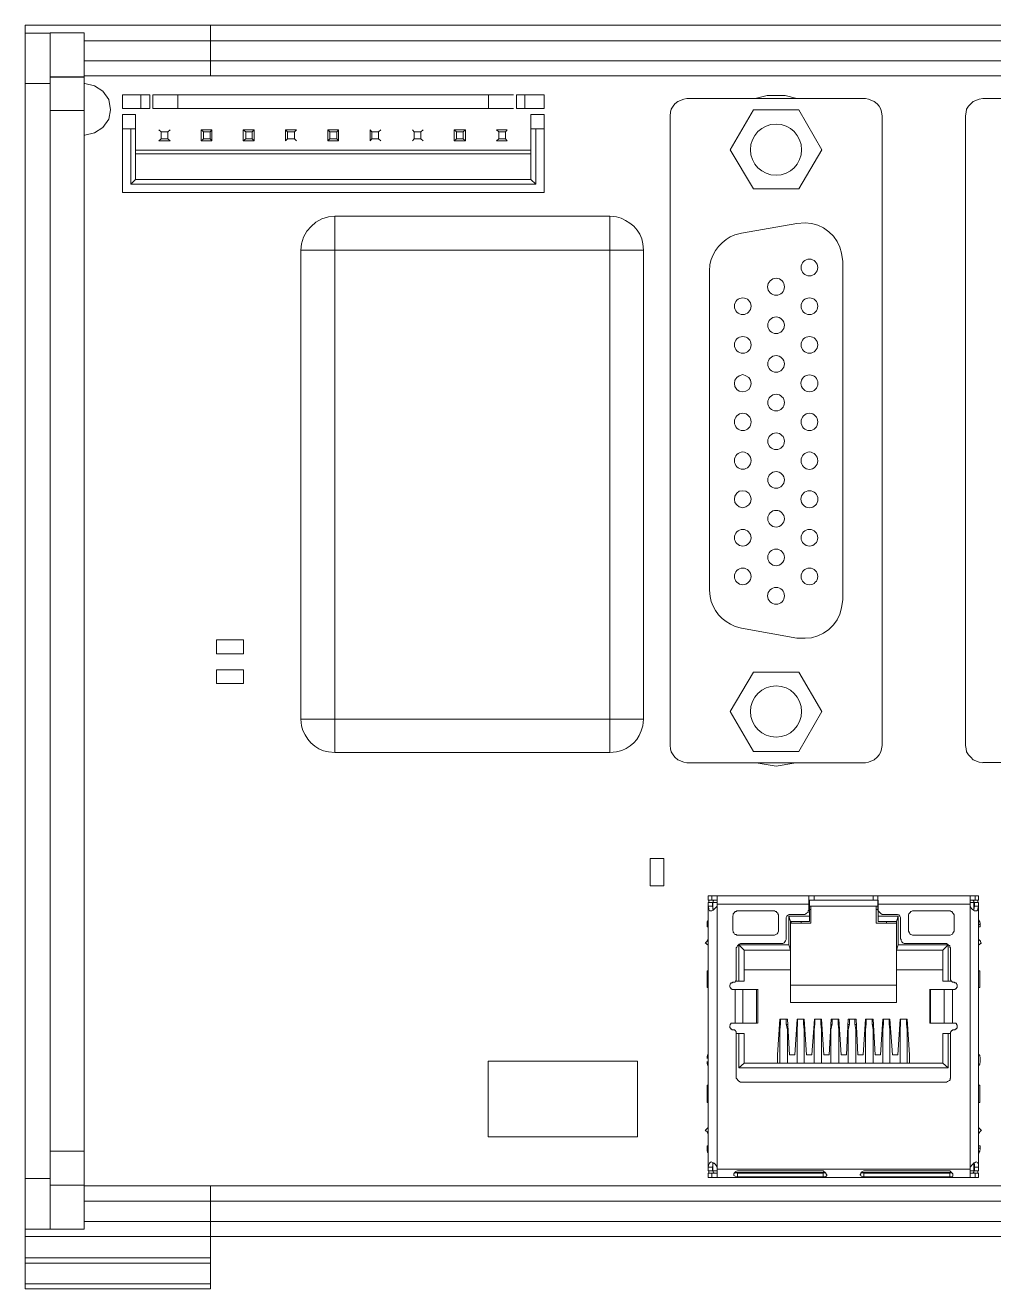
# Model space of a CAD drawing. Header units: millimetres. Extents: x 1928 to 2093, y 1343 to 1418.
# Drawn here: x 1927.5 to 1984.9, y 1342.7 to 1417.6 of the extents above; entities that cross this region are included whole.
import ezdxf

# ---------------------------------------------------------------- set-up
doc = ezdxf.new("R2010")
doc.units = ezdxf.units.MM

msp = doc.modelspace()

# ---------------------------------------------------------------- hatches: boundary and pattern name
h = msp.add_hatch(color=7)
h.dxf.hatch_style = 2
h.paths.add_polyline_path([(1978.06, 1365.7), (1978.035, 1365.726), (1978.06, 1365.751), (1978.085, 1365.726)])
h = msp.add_hatch(color=7)
h.dxf.hatch_style = 2
h.paths.add_polyline_path([(1978.06, 1365.382), (1978.035, 1365.407), (1978.06, 1365.432), (1978.085, 1365.407)])
h = msp.add_hatch(color=7)
h.dxf.hatch_style = 2
h.paths.add_polyline_path([(1967.994, 1364.497), (1967.969, 1364.522), (1967.994, 1364.547), (1968.019, 1364.522)])
h = msp.add_hatch(color=7)
h.dxf.hatch_style = 2
h.paths.add_polyline_path([(1969.27, 1360.616), (1969.244, 1360.641), (1969.27, 1360.667), (1969.295, 1360.641)])
h = msp.add_hatch(color=7)
h.dxf.hatch_style = 2
h.paths.add_polyline_path([(1982.748, 1360.616), (1982.723, 1360.641), (1982.748, 1360.667), (1982.773, 1360.641)])
h = msp.add_hatch(color=7)
h.dxf.hatch_style = 2
h.paths.add_polyline_path([(1969.27, 1358.218), (1969.244, 1358.243), (1969.27, 1358.268), (1969.295, 1358.243)])
h = msp.add_hatch(color=7)
h.dxf.hatch_style = 2
h.paths.add_polyline_path([(1982.748, 1358.218), (1982.723, 1358.243), (1982.748, 1358.268), (1982.773, 1358.243)])
h = msp.add_hatch(color=7)
h.dxf.hatch_style = 2
h.paths.add_polyline_path([(1967.994, 1350.737), (1967.969, 1350.762), (1967.994, 1350.787), (1968.019, 1350.762)])

# ---------------------------------------------------------------- linework, layer by layer
at = {"color": 7, "lineweight": 0}
for points in [[(1938.498, 1417.591), (1927.524, 1417.591)], [(1927.524, 1417.132), (1927.524, 1417.591)], [(2081.824, 1417.591), (1938.498, 1417.591)], [(2081.824, 1417.591), (2081.824, 1416.673), (1938.498, 1416.673)], [(1938.498, 1417.591), (1938.498, 1416.673)], [(1938.498, 1416.673), (1938.498, 1417.591)], [(1929.006, 1417.132), (1927.524, 1417.132)], [(1927.524, 1414.133), (1927.524, 1417.132)], [(1931.017, 1417.133), (1929.006, 1417.133)], [(1929.006, 1414.133), (1929.006, 1417.132)], [(1931.017, 1417.133), (1931.017, 1414.522)], [(1938.498, 1416.673), (1931.017, 1416.673)], [(1938.498, 1416.673), (1938.498, 1415.474)], [(1938.498, 1415.474), (1938.498, 1416.673)], [(1938.498, 1415.474), (1931.017, 1415.474)], [(1938.498, 1415.475), (1938.498, 1414.592)], [(2081.824, 1415.474), (1938.498, 1415.474)], [(1938.498, 1414.592), (1938.498, 1415.474)], [(1931.017, 1414.522), (1929.006, 1414.522)], [(1931.026, 1414.525), (1929.015, 1414.525)], [(1938.498, 1414.592), (1931.017, 1414.592)], [(1931.017, 1414.522), (1931.017, 1412.546)], [(2081.824, 1414.592), (1938.498, 1414.592)], [(1929.006, 1414.133), (1927.524, 1414.133)], [(1927.524, 1349.21), (1927.524, 1414.133)], [(1929.006, 1349.21), (1929.006, 1414.133)], [(1932.578, 1412.585), (1932.472, 1413.185), (1932.119, 1413.678), (1931.626, 1413.996), (1931.061, 1414.137), (1931.025, 1414.137)], [(1934.377, 1413.465), (1934.906, 1413.465)], [(1934.377, 1413.465), (1934.377, 1412.654)], [(1934.906, 1413.465), (1934.906, 1412.654)], [(1935.082, 1412.655), (1935.082, 1413.467)], [(1935.082, 1413.467), (1936.565, 1413.467)], [(1936.566, 1413.465), (1954.984, 1413.465)], [(1936.566, 1412.654), (1936.566, 1413.465)], [(1954.984, 1413.465), (1954.984, 1412.654), (1936.566, 1412.654)], [(1954.984, 1413.467), (1956.466, 1413.467)], [(1956.643, 1413.465), (1956.643, 1412.654)], [(1956.643, 1413.465), (1957.136, 1413.465), (1957.136, 1412.654), (1956.643, 1412.654)], [(1957.136, 1413.465), (1958.266, 1413.465)], [(1957.136, 1413.465), (1957.136, 1412.654)], [(1958.266, 1413.465), (1958.266, 1412.654), (1957.136, 1412.654)], [(1966.723, 1413.249), (1966.547, 1413.212), (1966.194, 1413.072), (1966.017, 1412.931), (1965.911, 1412.79), (1965.805, 1412.613), (1965.769, 1412.437), (1965.735, 1412.226)], [(1977.309, 1413.249), (1966.723, 1413.249)], [(1973.253, 1413.251), (1972.547, 1413.427), (1971.489, 1413.427), (1970.783, 1413.251)], [(1978.296, 1412.226), (1978.262, 1412.437), (1978.225, 1412.613), (1978.119, 1412.79), (1978.015, 1412.932), (1977.838, 1413.072), (1977.485, 1413.213), (1977.309, 1413.249)], [(1984.262, 1413.25), (1984.05, 1413.214), (1983.697, 1413.073), (1983.415, 1412.791), (1983.31, 1412.614), (1983.275, 1412.438), (1983.238, 1412.227)], [(1994.812, 1413.25), (1984.262, 1413.25)], [(1931.017, 1412.546), (1929.006, 1412.546)], [(1931.017, 1412.546), (1931.017, 1350.833)], [(1931.025, 1411.068), (1931.061, 1411.068), (1931.626, 1411.208), (1932.119, 1411.526), (1932.472, 1412.02), (1932.578, 1412.585)], [(1933.283, 1411.454), (1933.283, 1412.302)], [(1933.284, 1412.302), (1934.06, 1412.302)], [(1934.06, 1411.454), (1934.06, 1412.302)], [(1934.906, 1412.654), (1934.377, 1412.654)], [(1936.565, 1412.655), (1935.082, 1412.655)], [(1956.466, 1412.655), (1954.984, 1412.655)], [(1957.488, 1412.302), (1958.266, 1412.302)], [(1957.488, 1411.454), (1957.488, 1412.302)], [(1958.265, 1412.302), (1958.265, 1411.454)], [(1965.735, 1412.226), (1965.735, 1374.895)], [(1970.675, 1412.579), (1969.298, 1410.214)], [(1973.356, 1412.579), (1970.675, 1412.579)], [(1974.733, 1410.214), (1973.356, 1412.579)], [(1978.296, 1374.895), (1978.296, 1412.226)], [(1983.238, 1412.227), (1983.238, 1374.896)], [(1934.061, 1411.453), (1933.778, 1411.453)], [(1934.061, 1411.453), (1934.061, 1408.454), (1933.778, 1408.173)], [(1935.965, 1411.277), (1935.578, 1411.277), (1935.436, 1411.383)], [(1935.965, 1411.277), (1936.107, 1411.383)], [(1938.082, 1411.278), (1937.941, 1411.384), (1938.576, 1411.384)], [(1937.941, 1411.384), (1937.941, 1410.749)], [(1938.471, 1411.278), (1938.577, 1411.384)], [(1938.576, 1411.384), (1938.576, 1410.749)], [(1940.587, 1411.278), (1940.446, 1411.384), (1941.08, 1411.384)], [(1940.446, 1411.384), (1940.446, 1410.749), (1940.587, 1410.855)], [(1940.975, 1411.278), (1941.08, 1411.384), (1941.08, 1410.749)], [(1942.951, 1411.384), (1943.587, 1411.384)], [(1942.952, 1411.383), (1942.952, 1410.748)], [(1943.058, 1411.277), (1942.952, 1411.383)], [(1943.587, 1410.748), (1943.481, 1410.854), (1943.481, 1411.277), (1943.587, 1411.383)], [(1945.456, 1411.384), (1946.092, 1411.384)], [(1945.458, 1411.384), (1945.458, 1410.749)], [(1945.564, 1411.278), (1945.458, 1411.384)], [(1946.092, 1411.384), (1945.986, 1411.278)], [(1946.092, 1411.384), (1946.092, 1410.749)], [(1947.962, 1411.384), (1947.962, 1410.749)], [(1948.457, 1411.277), (1948.068, 1411.277), (1947.962, 1411.383)], [(1948.457, 1411.277), (1948.598, 1411.383)], [(1950.574, 1411.277), (1950.468, 1411.383)], [(1950.96, 1410.855), (1950.96, 1411.278), (1951.103, 1411.384)], [(1952.938, 1411.384), (1953.608, 1411.384)], [(1952.938, 1411.383), (1952.938, 1410.748)], [(1953.078, 1411.277), (1952.938, 1411.383)], [(1953.467, 1411.278), (1953.608, 1411.384)], [(1953.606, 1411.384), (1953.606, 1410.749)], [(1955.583, 1411.278), (1955.442, 1411.384)], [(1955.442, 1411.384), (1956.076, 1411.384)], [(1955.973, 1410.854), (1955.973, 1411.277), (1956.078, 1411.384)], [(1957.489, 1411.453), (1957.489, 1408.454)], [(1957.771, 1411.453), (1957.489, 1411.453)], [(1935.435, 1410.749), (1935.577, 1410.855)], [(1936.106, 1410.749), (1935.435, 1410.749)], [(1935.576, 1410.856), (1935.963, 1410.856)], [(1935.577, 1411.278), (1935.577, 1410.856)], [(1936.107, 1410.748), (1935.965, 1410.854), (1935.965, 1411.277)], [(1938.577, 1410.749), (1937.942, 1410.749), (1938.082, 1410.855)], [(1938.082, 1411.277), (1938.082, 1410.854)], [(1938.471, 1411.277), (1938.082, 1411.277)], [(1938.082, 1410.854), (1938.471, 1410.854)], [(1938.471, 1410.854), (1938.471, 1411.277)], [(1938.577, 1410.749), (1938.471, 1410.855)], [(1941.081, 1410.749), (1940.446, 1410.749)], [(1940.589, 1411.277), (1940.589, 1410.854)], [(1940.977, 1411.277), (1940.589, 1411.277)], [(1940.589, 1410.854), (1940.977, 1410.854)], [(1941.08, 1410.749), (1940.975, 1410.855)], [(1940.977, 1410.854), (1940.977, 1411.277)], [(1942.952, 1410.748), (1943.058, 1410.854)], [(1943.058, 1411.277), (1943.058, 1410.854)], [(1943.058, 1410.854), (1943.481, 1410.854)], [(1943.481, 1411.278), (1943.059, 1411.278)], [(1946.092, 1410.749), (1945.456, 1410.749)], [(1945.458, 1410.749), (1945.564, 1410.855)], [(1945.564, 1410.854), (1945.564, 1411.277)], [(1945.987, 1411.277), (1945.564, 1411.277)], [(1945.564, 1410.854), (1945.987, 1410.854)], [(1946.092, 1410.749), (1945.986, 1410.855)], [(1945.987, 1410.854), (1945.987, 1411.277)], [(1947.962, 1410.748), (1948.068, 1410.854), (1948.457, 1410.854)], [(1948.068, 1411.278), (1948.068, 1410.855)], [(1948.457, 1410.855), (1948.457, 1411.278)], [(1948.598, 1410.748), (1948.457, 1410.854)], [(1950.468, 1410.748), (1950.574, 1410.854)], [(1950.96, 1411.278), (1950.573, 1411.278)], [(1950.574, 1411.277), (1950.574, 1410.854)], [(1950.574, 1410.854), (1950.961, 1410.854)], [(1951.103, 1410.748), (1950.961, 1410.854)], [(1952.938, 1410.748), (1953.078, 1410.854)], [(1953.608, 1410.748), (1952.938, 1410.748)], [(1953.078, 1411.277), (1953.078, 1410.854)], [(1953.467, 1411.277), (1953.078, 1411.277)], [(1953.078, 1410.854), (1953.467, 1410.854)], [(1953.467, 1410.854), (1953.467, 1411.277)], [(1953.608, 1410.748), (1953.467, 1410.854)], [(1956.078, 1410.748), (1955.443, 1410.748), (1955.584, 1410.854), (1955.973, 1410.854)], [(1955.583, 1411.278), (1955.583, 1410.856)], [(1955.971, 1411.278), (1955.583, 1411.278)], [(1956.078, 1410.748), (1955.973, 1410.854)], [(1934.06, 1410.185), (1957.488, 1410.185)], [(1934.06, 1409.973), (1957.488, 1409.973)], [(1969.298, 1410.214), (1970.675, 1407.886)], [(1973.356, 1407.886), (1974.733, 1410.214)], [(1957.489, 1408.454), (1934.061, 1408.454)], [(1957.489, 1408.454), (1957.771, 1408.173)], [(1970.675, 1407.886), (1973.356, 1407.886)], [(1945.874, 1406.264), (1945.485, 1406.229), (1945.098, 1406.123), (1944.745, 1405.911), (1944.463, 1405.664), (1944.216, 1405.381), (1944.004, 1405.029), (1943.897, 1404.641), (1943.863, 1404.252)], [(1945.874, 1406.264), (1962.175, 1406.264), (1962.175, 1404.252), (1945.874, 1404.252)], [(1945.874, 1406.264), (1945.874, 1404.252)], [(1962.175, 1406.264), (1962.563, 1406.229), (1962.836, 1406.148), (1963.1, 1406.025), (1963.35, 1405.864), (1963.578, 1405.671), (1963.776, 1405.448), (1963.936, 1405.199), (1964.052, 1404.929), (1964.116, 1404.641), (1964.151, 1404.252)], [(1969.97, 1405.274), (1973.252, 1405.839)], [(1973.252, 1405.839), (1973.745, 1405.875), (1974.123, 1405.84), (1974.487, 1405.736), (1974.829, 1405.572), (1975.14, 1405.353), (1975.412, 1405.086), (1975.634, 1404.78), (1975.799, 1404.44), (1975.898, 1404.075), (1975.968, 1403.581)], [(1968.063, 1384.103), (1968.063, 1403.016), (1968.099, 1403.404), (1968.174, 1403.699), (1968.286, 1403.978), (1968.433, 1404.238), (1968.611, 1404.477), (1968.818, 1404.692), (1969.051, 1404.881), (1969.306, 1405.04), (1969.581, 1405.169), (1969.97, 1405.273)], [(1943.863, 1376.448), (1943.863, 1404.252), (1945.874, 1404.252), (1945.874, 1376.448)], [(1962.175, 1376.448), (1962.175, 1404.252), (1964.151, 1404.252), (1964.151, 1376.448)], [(1975.97, 1403.582), (1975.97, 1383.54), (1975.9, 1383.046), (1975.801, 1382.68), (1975.636, 1382.341), (1975.413, 1382.034), (1975.142, 1381.768), (1974.831, 1381.549), (1974.489, 1381.384), (1974.125, 1381.281), (1973.747, 1381.247), (1973.254, 1381.247), (1969.972, 1381.846), (1969.583, 1381.952), (1969.309, 1382.079), (1969.054, 1382.239), (1968.821, 1382.428), (1968.614, 1382.644), (1968.435, 1382.884), (1968.287, 1383.145), (1968.175, 1383.423), (1968.102, 1383.717), (1968.066, 1384.104)], [(1938.86, 1381.146), (1938.86, 1380.334)], [(1940.448, 1381.146), (1938.86, 1381.146)], [(1940.448, 1380.334), (1940.448, 1381.146)], [(1938.86, 1380.334), (1940.448, 1380.334)], [(1938.86, 1379.382), (1938.86, 1378.57)], [(1940.448, 1379.382), (1938.86, 1379.382)], [(1940.448, 1378.57), (1940.448, 1379.382)], [(1970.675, 1379.234), (1969.298, 1376.905)], [(1973.356, 1379.234), (1970.675, 1379.234)], [(1974.733, 1376.905), (1973.356, 1379.234)], [(1938.86, 1378.57), (1940.448, 1378.57)], [(1969.298, 1376.905), (1970.675, 1374.542)], [(1973.356, 1374.542), (1974.733, 1376.905)], [(1943.863, 1376.448), (1943.897, 1376.061), (1943.979, 1375.788), (1944.102, 1375.523), (1944.263, 1375.273), (1944.456, 1375.045), (1944.679, 1374.847), (1944.927, 1374.687), (1945.197, 1374.571), (1945.486, 1374.507), (1945.874, 1374.473)], [(1943.863, 1376.448), (1945.874, 1376.448)], [(1945.874, 1376.448), (1945.874, 1374.473)], [(1945.874, 1376.448), (1962.175, 1376.448), (1962.175, 1374.473), (1945.874, 1374.473)], [(1962.175, 1376.448), (1964.151, 1376.448)], [(1962.175, 1374.473), (1962.563, 1374.507), (1962.867, 1374.596), (1963.138, 1374.714), (1963.377, 1374.861), (1963.585, 1375.038), (1963.762, 1375.246), (1963.909, 1375.486), (1964.027, 1375.757), (1964.116, 1376.061), (1964.151, 1376.448)], [(1965.735, 1374.895), (1965.769, 1374.682), (1965.805, 1374.506), (1965.911, 1374.329), (1966.017, 1374.189), (1966.194, 1374.047), (1966.547, 1373.906), (1966.723, 1373.87)], [(1977.309, 1373.87), (1977.485, 1373.906), (1977.838, 1374.047), (1978.015, 1374.189), (1978.119, 1374.329), (1978.225, 1374.506), (1978.261, 1374.682), (1978.296, 1374.895)], [(1983.238, 1374.896), (1983.275, 1374.683), (1983.31, 1374.507), (1983.415, 1374.33), (1983.556, 1374.19), (1983.697, 1374.048), (1984.05, 1373.907), (1984.262, 1373.871)], [(1966.723, 1373.87), (1977.309, 1373.87)], [(1970.675, 1374.542), (1973.356, 1374.542)], [(1970.783, 1373.871), (1970.959, 1373.837), (1972.017, 1373.66)], [(1972.017, 1373.66), (1973.076, 1373.837), (1973.252, 1373.871)], [(1984.262, 1373.872), (1994.812, 1373.872)], [(1964.546, 1368.197), (1964.546, 1366.573)], [(1965.358, 1368.197), (1964.546, 1368.197)], [(1965.358, 1366.573), (1965.358, 1368.197)], [(1964.546, 1366.573), (1965.358, 1366.573)], [(1967.998, 1365.97), (1967.998, 1365.724)], [(1967.998, 1365.97), (1968.21, 1365.97), (1968.528, 1365.97)], [(1967.998, 1365.724), (1968.21, 1365.724)], [(1968.033, 1365.582), (1968.033, 1365.653), (1968.033, 1365.724), (1968.067, 1365.724)], [(1968.21, 1365.97), (1968.21, 1365.724)], [(1968.21, 1365.724), (1968.528, 1365.724)], [(1968.28, 1365.653), (1968.28, 1365.688), (1968.315, 1365.688), (1968.315, 1365.724), (1968.386, 1365.724)], [(1968.28, 1365.582), (1968.28, 1365.653)], [(1968.528, 1365.971), (1968.528, 1365.477)], [(1968.528, 1365.971), (1973.963, 1365.971)], [(1973.96, 1365.97), (1974.278, 1365.97)], [(1974.278, 1365.723), (1973.96, 1365.723)], [(1973.963, 1365.477), (1973.963, 1365.971)], [(1974.002, 1365.726), (1973.968, 1365.726)], [(1974.002, 1365.407), (1974.002, 1365.726)], [(1978.061, 1365.725), (1974.003, 1365.725)], [(1974.278, 1365.723), (1974.278, 1365.97)], [(1974.278, 1365.97), (1977.77, 1365.97)], [(1977.77, 1365.723), (1974.278, 1365.723)], [(1977.77, 1365.723), (1977.77, 1365.97)], [(1977.77, 1365.97), (1978.052, 1365.97)], [(1978.052, 1365.723), (1977.77, 1365.723)], [(1978.055, 1365.97), (1983.524, 1365.97)], [(1978.055, 1365.476), (1983.524, 1365.476), (1983.524, 1365.97)], [(1978.055, 1365.97), (1978.055, 1365.476)], [(1978.06, 1365.726), (1978.06, 1365.407)], [(1983.523, 1365.97), (1983.806, 1365.97)], [(1983.523, 1365.724), (1983.806, 1365.724)], [(1983.629, 1365.724), (1983.699, 1365.724), (1983.699, 1365.688), (1983.735, 1365.688), (1983.735, 1365.653)], [(1983.735, 1365.582), (1983.735, 1365.653)], [(1983.806, 1365.97), (1983.806, 1365.724)], [(1983.806, 1365.97), (1984.018, 1365.97)], [(1983.806, 1365.724), (1984.018, 1365.724)], [(1983.982, 1365.724), (1983.982, 1365.653), (1983.982, 1365.582)], [(1984.018, 1365.97), (1984.018, 1365.724)], [(1967.998, 1365.371), (1967.998, 1365.582), (1968.244, 1365.582)], [(1968.246, 1365.371), (1967.999, 1365.371)], [(1968.528, 1365.371), (1968.282, 1365.124), (1968.211, 1365.088), (1968.069, 1365.088), (1968.034, 1365.158), (1968.034, 1365.229), (1967.999, 1365.371)], [(1967.999, 1365.371), (1967.999, 1349.88)], [(1968.244, 1365.371), (1968.244, 1365.582)], [(1968.244, 1365.581), (1968.28, 1365.581)], [(1968.282, 1365.124), (1968.282, 1365.194), (1968.246, 1365.371)], [(1968.277, 1365.581), (1968.277, 1365.158)], [(1968.526, 1365.581), (1968.28, 1365.581)], [(1968.528, 1365.477), (1973.963, 1365.477)], [(1968.528, 1365.476), (1968.528, 1365.37)], [(1968.528, 1365.371), (1968.528, 1349.88)], [(1969.445, 1364.77), (1969.48, 1364.841), (1969.48, 1364.911), (1969.516, 1364.947), (1969.551, 1364.981), (1969.586, 1365.052), (1969.656, 1365.052), (1969.692, 1365.088), (1969.763, 1365.088)], [(1969.763, 1365.088), (1971.846, 1365.088)], [(1971.846, 1365.088), (1971.916, 1365.088), (1971.987, 1365.052), (1972.022, 1365.052), (1972.056, 1364.982), (1972.127, 1364.947), (1972.127, 1364.911), (1972.163, 1364.841), (1972.163, 1364.77)], [(1972.621, 1364.594), (1972.621, 1364.699), (1972.656, 1364.77), (1972.692, 1364.805), (1972.762, 1364.841), (1972.798, 1364.875), (1972.904, 1364.875)], [(1972.904, 1364.875), (1973.644, 1364.875)], [(1973.644, 1364.875), (1973.715, 1364.875), (1973.786, 1364.911), (1973.821, 1364.947), (1973.89, 1364.981), (1973.927, 1365.017), (1973.927, 1365.088), (1973.962, 1365.123), (1973.962, 1365.194)], [(1973.962, 1365.194), (1973.962, 1365.476)], [(1974.002, 1365.407), (1973.968, 1365.407)], [(1974, 1365.16), (1974.071, 1365.16)], [(1974.002, 1364.773), (1974.002, 1365.407)], [(1974.003, 1365.372), (1978.061, 1365.372)], [(1974.073, 1365.372), (1974.073, 1364.347)], [(1977.952, 1365.16), (1978.058, 1365.16)], [(1979.155, 1364.347), (1977.955, 1364.347), (1977.955, 1365.372)], [(1978.055, 1365.476), (1978.055, 1365.194)], [(1978.055, 1365.194), (1978.055, 1365.123), (1978.107, 1365.053), (1978.161, 1364.981), (1978.223, 1364.919), (1978.301, 1364.875), (1978.373, 1364.875)], [(1978.06, 1365.407), (1978.06, 1364.773)], [(1978.373, 1364.875), (1979.113, 1364.875)], [(1979.113, 1364.875), (1979.219, 1364.875), (1979.29, 1364.841), (1979.359, 1364.77), (1979.396, 1364.699), (1979.396, 1364.594)], [(1979.855, 1364.77), (1979.855, 1364.841), (1979.889, 1364.911), (1979.925, 1364.947), (1979.961, 1364.981), (1979.996, 1365.052), (1980.031, 1365.052), (1980.102, 1365.088), (1980.172, 1365.088)], [(1980.171, 1365.088), (1982.254, 1365.088)], [(1982.254, 1365.088), (1982.325, 1365.088), (1982.395, 1365.052), (1982.431, 1365.052), (1982.465, 1364.982), (1982.501, 1364.947), (1982.535, 1364.911), (1982.572, 1364.841), (1982.572, 1364.77)], [(1983.734, 1365.581), (1983.522, 1365.581)], [(1983.524, 1365.37), (1983.524, 1365.476)], [(1984.018, 1365.371), (1983.983, 1365.194), (1983.947, 1365.124), (1983.912, 1365.088), (1983.77, 1365.088), (1983.665, 1365.158), (1983.594, 1365.229), (1983.524, 1365.371)], [(1983.524, 1349.88), (1983.524, 1365.371)], [(1983.732, 1365.123), (1983.732, 1365.581)], [(1983.735, 1365.581), (1983.769, 1365.581)], [(1983.771, 1365.371), (1983.736, 1365.158), (1983.736, 1365.124)], [(1984.018, 1365.582), (1983.77, 1365.582)], [(1983.77, 1365.582), (1983.77, 1365.371)], [(1984.019, 1365.371), (1983.771, 1365.371)], [(1984.018, 1365.582), (1984.018, 1365.371)], [(1984.018, 1349.88), (1984.018, 1365.371)], [(1967.923, 1364.276), (1967.994, 1364.276)], [(1967.997, 1364.522), (1967.963, 1364.487), (1967.963, 1364.451), (1967.926, 1364.451), (1967.926, 1364.275)], [(1967.926, 1364.275), (1967.926, 1364.134)], [(1967.997, 1364.134), (1967.926, 1364.134)], [(1967.996, 1364.557), (1967.996, 1364.521)], [(1969.446, 1363.923), (1969.446, 1364.77)], [(1972.162, 1364.77), (1972.162, 1363.923)], [(1972.621, 1363.43), (1972.621, 1364.594)], [(1972.768, 1363.079), (1972.768, 1364.773), (1972.874, 1364.455)], [(1972.768, 1364.773), (1974.002, 1364.773)], [(1972.874, 1364.455), (1974.002, 1364.455), (1974.002, 1364.773)], [(1972.874, 1362.76), (1972.874, 1364.455)], [(1972.874, 1364.347), (1974.073, 1364.347)], [(1972.907, 1364.454), (1972.907, 1364.348)], [(1973.506, 1364.348), (1973.506, 1364.454)], [(1978.06, 1364.773), (1979.261, 1364.773)], [(1978.061, 1364.772), (1978.061, 1364.454)], [(1978.061, 1364.454), (1979.155, 1364.454)], [(1978.553, 1364.454), (1978.553, 1364.348)], [(1979.152, 1364.348), (1979.152, 1364.454)], [(1979.261, 1364.773), (1979.155, 1364.455)], [(1979.155, 1364.455), (1979.155, 1362.76)], [(1979.261, 1364.773), (1979.261, 1363.079)], [(1979.396, 1364.594), (1979.396, 1363.43)], [(1979.855, 1363.923), (1979.855, 1364.77)], [(1982.572, 1364.77), (1982.572, 1363.923)], [(1984.049, 1364.522), (1984.014, 1364.522)], [(1984.119, 1364.276), (1984.014, 1364.276)], [(1984.051, 1364.521), (1984.017, 1364.557)], [(1984.121, 1364.134), (1984.017, 1364.134)], [(1984.121, 1364.275), (1984.121, 1364.346), (1984.087, 1364.381), (1984.087, 1364.452), (1984.051, 1364.452), (1984.051, 1364.522)], [(1984.121, 1364.134), (1984.121, 1364.275)], [(1967.821, 1363.184), (1967.857, 1363.184), (1967.857, 1363.218), (1967.891, 1363.254), (1967.927, 1363.289), (1967.927, 1363.325), (1967.963, 1363.36)], [(1967.997, 1363.394), (1967.963, 1363.36)], [(1967.997, 1363.324), (1967.963, 1363.359)], [(1969.763, 1363.64), (1969.692, 1363.64), (1969.657, 1363.677), (1969.586, 1363.677), (1969.552, 1363.712), (1969.516, 1363.783), (1969.48, 1363.817), (1969.48, 1363.889), (1969.445, 1363.923)], [(1971.845, 1363.64), (1969.762, 1363.64)], [(1972.162, 1363.923), (1972.162, 1363.889), (1972.123, 1363.792), (1972.075, 1363.726), (1972.009, 1363.679), (1971.915, 1363.64), (1971.845, 1363.64)], [(1972.303, 1363.147), (1972.409, 1363.147), (1972.49, 1363.192), (1972.543, 1363.247), (1972.581, 1363.313), (1972.621, 1363.393), (1972.621, 1363.43)], [(1979.396, 1363.43), (1979.431, 1363.393), (1979.431, 1363.324), (1979.466, 1363.253), (1979.536, 1363.183), (1979.608, 1363.147), (1979.712, 1363.147)], [(1980.172, 1363.64), (1980.102, 1363.64), (1980.001, 1363.682), (1979.953, 1363.722), (1979.917, 1363.783), (1979.855, 1363.889), (1979.855, 1363.923)], [(1982.254, 1363.64), (1980.171, 1363.64)], [(1982.572, 1363.923), (1982.572, 1363.889), (1982.499, 1363.768), (1982.466, 1363.711), (1982.424, 1363.681), (1982.325, 1363.64), (1982.254, 1363.64)], [(1984.052, 1363.36), (1984.017, 1363.394)], [(1984.052, 1363.36), (1984.017, 1363.324)], [(1984.052, 1363.36), (1984.087, 1363.324), (1984.122, 1363.288), (1984.122, 1363.254), (1984.158, 1363.218), (1984.158, 1363.183), (1984.194, 1363.183)], [(1967.821, 1363.184), (1967.997, 1363.042)], [(1969.657, 1362.83), (1969.657, 1362.901), (1969.693, 1362.935), (1969.728, 1363.007), (1969.833, 1363.112), (1969.905, 1363.148), (1969.975, 1363.148)], [(1969.657, 1361.031), (1969.657, 1362.83)], [(1969.804, 1363.079), (1972.767, 1363.079)], [(1969.804, 1360.926), (1969.804, 1363.079)], [(1969.804, 1363.079), (1970.122, 1362.76)], [(1969.975, 1363.147), (1972.303, 1363.147)], [(1970.122, 1362.76), (1972.874, 1362.76)], [(1970.122, 1360.926), (1970.122, 1362.76)], [(1972.768, 1363.079), (1972.874, 1362.76)], [(1972.874, 1361.597), (1972.874, 1362.76)], [(1979.261, 1363.079), (1979.155, 1362.76), (1981.908, 1362.76)], [(1979.155, 1362.76), (1979.155, 1361.597)], [(1979.261, 1363.079), (1982.224, 1363.079)], [(1979.712, 1363.147), (1982.078, 1363.147)], [(1982.225, 1363.079), (1981.907, 1362.76)], [(1981.907, 1362.76), (1981.907, 1360.926)], [(1982.078, 1363.147), (1982.112, 1363.147), (1982.183, 1363.111), (1982.219, 1363.077), (1982.289, 1363.041), (1982.324, 1363.006), (1982.324, 1362.935), (1982.359, 1362.901), (1982.359, 1362.83)], [(1982.224, 1363.079), (1982.224, 1360.926)], [(1982.359, 1362.83), (1982.359, 1361.031)], [(1984.017, 1363.042), (1984.194, 1363.184)], [(1967.935, 1361.524), (1967.935, 1360.537)], [(1968.005, 1361.524), (1967.935, 1361.524)], [(1972.874, 1361.597), (1970.122, 1361.597)], [(1972.874, 1361.597), (1972.874, 1359.656)], [(1979.155, 1361.597), (1981.908, 1361.597)], [(1979.155, 1359.656), (1979.155, 1361.597)], [(1984.095, 1361.525), (1984.025, 1361.525)], [(1984.095, 1360.538), (1984.095, 1361.525)], [(1967.935, 1360.537), (1968.005, 1360.537)], [(1969.27, 1360.641), (1969.27, 1360.678), (1969.304, 1360.713), (1969.304, 1360.747), (1969.34, 1360.784), (1969.34, 1360.818), (1969.41, 1360.818), (1969.446, 1360.854)], [(1969.446, 1360.431), (1969.41, 1360.431), (1969.376, 1360.465), (1969.34, 1360.465), (1969.34, 1360.501), (1969.304, 1360.537), (1969.27, 1360.607), (1969.27, 1360.641)], [(1969.446, 1360.854), (1969.48, 1360.854)], [(1969.587, 1360.431), (1969.446, 1360.431)], [(1969.48, 1360.854), (1969.586, 1360.854), (1969.622, 1360.89), (1969.622, 1360.925), (1969.657, 1360.96), (1969.657, 1361.031)], [(1970.045, 1360.431), (1969.586, 1360.431)], [(1969.587, 1358.42), (1969.587, 1360.431)], [(1969.627, 1360.926), (1969.804, 1360.926)], [(1969.804, 1360.926), (1970.122, 1360.926)], [(1970.045, 1358.42), (1970.045, 1360.431)], [(1970.857, 1358.42), (1970.857, 1360.431), (1970.045, 1360.431)], [(1970.926, 1360.431), (1970.855, 1360.431)], [(1970.934, 1358.424), (1970.934, 1360.435)], [(1972.874, 1360.679), (1979.155, 1360.679)], [(1981.159, 1360.431), (1981.122, 1360.431)], [(1981.13, 1360.435), (1981.13, 1358.424)], [(1981.16, 1360.431), (1981.16, 1358.42), (1981.971, 1358.42)], [(1981.971, 1360.431), (1981.16, 1360.431)], [(1981.907, 1360.926), (1982.225, 1360.926)], [(1982.465, 1360.431), (1981.971, 1360.431)], [(1981.971, 1360.431), (1981.971, 1358.42)], [(1982.224, 1360.926), (1982.4, 1360.926)], [(1982.359, 1361.031), (1982.359, 1360.994), (1982.395, 1360.96), (1982.395, 1360.925), (1982.431, 1360.89), (1982.465, 1360.854), (1982.535, 1360.854)], [(1982.466, 1360.431), (1982.466, 1358.42)], [(1982.572, 1360.431), (1982.466, 1360.431)], [(1982.535, 1360.854), (1982.572, 1360.854)], [(1982.572, 1360.854), (1982.607, 1360.818), (1982.678, 1360.818), (1982.712, 1360.784), (1982.712, 1360.748), (1982.748, 1360.713), (1982.748, 1360.641)], [(1982.748, 1360.641), (1982.748, 1360.537), (1982.712, 1360.537), (1982.712, 1360.501), (1982.678, 1360.465), (1982.642, 1360.465), (1982.607, 1360.431), (1982.572, 1360.431)], [(1984.025, 1360.538), (1984.095, 1360.538)], [(1972.874, 1359.656), (1979.155, 1359.656)], [(1969.27, 1358.243), (1969.27, 1358.277), (1969.304, 1358.314), (1969.304, 1358.348), (1969.34, 1358.384), (1969.34, 1358.42), (1969.446, 1358.42)], [(1969.446, 1358.031), (1969.41, 1358.031), (1969.376, 1358.067), (1969.34, 1358.067), (1969.34, 1358.102), (1969.27, 1358.171), (1969.27, 1358.243)], [(1969.446, 1358.42), (1969.587, 1358.42)], [(1969.586, 1358.42), (1970.045, 1358.42)], [(1970.045, 1358.42), (1970.857, 1358.42)], [(1970.855, 1358.42), (1970.926, 1358.42)], [(1972.239, 1358.668), (1972.098, 1356.551)], [(1972.202, 1358.35), (1972.273, 1358.35)], [(1972.271, 1358.386), (1972.235, 1358.033)], [(1972.698, 1358.668), (1972.239, 1358.668)], [(1972.271, 1358.668), (1972.271, 1358.386)], [(1972.624, 1358.386), (1972.624, 1358.668)], [(1972.694, 1358.033), (1972.624, 1358.386)], [(1972.625, 1358.35), (1972.695, 1358.35)], [(1972.804, 1356.551), (1972.698, 1358.668)], [(1973.263, 1358.668), (1973.121, 1356.551)], [(1973.225, 1358.35), (1973.295, 1358.35)], [(1973.294, 1358.386), (1973.259, 1358.033)], [(1973.686, 1358.668), (1973.263, 1358.668)], [(1973.294, 1358.668), (1973.294, 1358.386)], [(1973.647, 1358.386), (1973.647, 1358.668)], [(1973.682, 1358.033), (1973.647, 1358.386)], [(1973.648, 1358.35), (1973.718, 1358.35)], [(1973.827, 1356.551), (1973.686, 1358.668)], [(1974.285, 1358.668), (1974.145, 1356.551)], [(1974.247, 1358.35), (1974.319, 1358.35)], [(1974.317, 1358.386), (1974.282, 1358.033)], [(1974.709, 1358.668), (1974.286, 1358.668)], [(1974.317, 1358.668), (1974.317, 1358.386)], [(1974.67, 1358.386), (1974.67, 1358.668)], [(1974.705, 1358.033), (1974.67, 1358.386)], [(1974.672, 1358.35), (1974.742, 1358.35)], [(1974.851, 1356.551), (1974.709, 1358.668)], [(1975.274, 1358.668), (1975.168, 1356.551)], [(1975.34, 1358.386), (1975.27, 1358.033)], [(1975.271, 1358.35), (1975.341, 1358.35)], [(1975.733, 1358.668), (1975.274, 1358.668)], [(1975.34, 1358.668), (1975.34, 1358.386)], [(1975.693, 1358.386), (1975.693, 1358.668)], [(1975.729, 1358.033), (1975.693, 1358.386)], [(1975.694, 1358.35), (1975.765, 1358.35)], [(1975.873, 1356.551), (1975.732, 1358.668)], [(1976.297, 1358.668), (1976.191, 1356.551)], [(1976.363, 1358.386), (1976.292, 1358.033)], [(1976.294, 1358.35), (1976.329, 1358.35)], [(1976.756, 1358.668), (1976.297, 1358.668)], [(1976.363, 1358.668), (1976.363, 1358.386)], [(1976.681, 1358.386), (1976.681, 1358.668)], [(1976.751, 1358.033), (1976.681, 1358.386)], [(1976.716, 1358.35), (1976.753, 1358.35)], [(1976.862, 1356.551), (1976.756, 1358.668)], [(1977.321, 1358.668), (1977.178, 1356.551)], [(1977.281, 1358.35), (1977.352, 1358.35)], [(1977.351, 1358.386), (1977.317, 1358.033)], [(1977.779, 1358.668), (1977.321, 1358.668)], [(1977.351, 1358.668), (1977.351, 1358.386)], [(1977.704, 1358.386), (1977.704, 1358.668)], [(1977.775, 1358.033), (1977.704, 1358.386)], [(1977.704, 1358.35), (1977.775, 1358.35)], [(1977.884, 1356.551), (1977.778, 1358.668)], [(1978.908, 1356.551), (1978.766, 1358.668), (1978.343, 1358.668), (1978.202, 1356.551)], [(1978.304, 1358.35), (1978.375, 1358.35)], [(1978.375, 1358.386), (1978.34, 1358.033)], [(1978.375, 1358.668), (1978.375, 1358.386)], [(1978.728, 1358.386), (1978.728, 1358.668)], [(1978.763, 1358.033), (1978.728, 1358.386)], [(1978.728, 1358.35), (1978.799, 1358.35)], [(1979.931, 1356.551), (1979.79, 1358.668), (1979.366, 1358.668), (1979.225, 1356.551)], [(1979.328, 1358.35), (1979.398, 1358.35)], [(1979.398, 1358.386), (1979.362, 1358.033)], [(1979.398, 1358.668), (1979.398, 1358.386)], [(1979.751, 1358.386), (1979.751, 1358.668)], [(1979.786, 1358.033), (1979.751, 1358.386)], [(1979.751, 1358.35), (1979.821, 1358.35)], [(1981.122, 1358.42), (1981.159, 1358.42)], [(1981.971, 1358.42), (1982.465, 1358.42)], [(1982.466, 1358.42), (1982.572, 1358.42)], [(1982.572, 1358.42), (1982.678, 1358.42), (1982.712, 1358.384), (1982.712, 1358.348), (1982.748, 1358.314), (1982.748, 1358.243)], [(1982.748, 1358.243), (1982.748, 1358.137), (1982.712, 1358.137), (1982.712, 1358.101), (1982.678, 1358.067), (1982.642, 1358.067), (1982.607, 1358.031), (1982.572, 1358.031)], [(1969.48, 1358.031), (1969.446, 1358.031)], [(1969.657, 1357.855), (1969.657, 1357.925), (1969.622, 1357.961), (1969.622, 1357.995), (1969.586, 1357.995), (1969.552, 1358.031), (1969.48, 1358.031)], [(1969.657, 1355.244), (1969.657, 1357.855)], [(1969.804, 1357.82), (1969.662, 1357.82)], [(1969.804, 1355.775), (1969.804, 1357.82)], [(1970.122, 1356.056), (1970.122, 1357.82), (1969.804, 1357.82)], [(1972.235, 1358.033), (1972.235, 1356.056)], [(1972.694, 1356.056), (1972.694, 1358.033)], [(1973.259, 1358.033), (1973.259, 1356.056)], [(1973.682, 1356.056), (1973.682, 1358.033)], [(1974.282, 1358.033), (1974.282, 1356.056)], [(1974.705, 1356.056), (1974.705, 1358.033)], [(1975.27, 1358.033), (1975.27, 1356.056)], [(1975.729, 1356.056), (1975.729, 1358.033)], [(1976.292, 1358.033), (1976.292, 1356.056)], [(1976.751, 1356.056), (1976.751, 1358.033)], [(1977.317, 1358.033), (1977.317, 1356.056)], [(1977.775, 1356.056), (1977.775, 1358.033)], [(1978.34, 1358.033), (1978.34, 1356.056)], [(1978.763, 1356.056), (1978.763, 1358.033)], [(1979.362, 1358.033), (1979.362, 1356.056)], [(1979.786, 1356.056), (1979.786, 1358.033)], [(1981.907, 1357.82), (1981.907, 1356.056)], [(1982.225, 1357.82), (1981.907, 1357.82)], [(1982.224, 1357.82), (1982.224, 1355.775)], [(1982.364, 1357.82), (1982.224, 1357.82)], [(1982.535, 1358.031), (1982.465, 1358.031), (1982.465, 1357.995), (1982.431, 1357.995), (1982.395, 1357.961), (1982.395, 1357.925), (1982.359, 1357.89), (1982.359, 1357.855)], [(1982.359, 1357.855), (1982.359, 1355.244)], [(1982.572, 1358.031), (1982.535, 1358.031)], [(1954.949, 1356.164), (1954.949, 1351.683)], [(1963.806, 1356.164), (1954.949, 1356.164)], [(1963.806, 1351.683), (1963.806, 1356.164)], [(1967.997, 1356.583), (1967.997, 1356.548), (1967.963, 1356.548), (1967.963, 1356.512), (1967.926, 1356.478), (1967.926, 1356.336)], [(1967.997, 1355.913), (1967.963, 1355.948), (1967.963, 1355.983), (1967.926, 1356.019), (1967.926, 1356.159)], [(1969.804, 1355.775), (1970.122, 1356.056)], [(1970.12, 1356.056), (1972.237, 1356.056)], [(1981.907, 1356.056), (1970.121, 1356.056)], [(1972.098, 1356.056), (1972.098, 1356.551)], [(1972.696, 1356.056), (1973.261, 1356.056)], [(1972.804, 1356.551), (1973.121, 1356.551)], [(1973.684, 1356.056), (1974.284, 1356.056)], [(1973.827, 1356.551), (1974.145, 1356.551)], [(1974.707, 1356.056), (1975.272, 1356.056)], [(1974.851, 1356.551), (1975.168, 1356.551)], [(1975.73, 1356.056), (1976.294, 1356.056)], [(1975.874, 1356.551), (1976.191, 1356.551)], [(1976.753, 1356.056), (1977.318, 1356.056)], [(1976.862, 1356.551), (1977.179, 1356.551)], [(1977.776, 1356.056), (1978.341, 1356.056)], [(1977.884, 1356.551), (1978.202, 1356.551)], [(1978.764, 1356.056), (1979.364, 1356.056)], [(1978.908, 1356.551), (1979.226, 1356.551)], [(1979.788, 1356.056), (1981.905, 1356.056)], [(1979.932, 1356.551), (1979.932, 1356.056)], [(1982.225, 1355.775), (1981.907, 1356.056)], [(1984.017, 1356.583), (1984.087, 1356.512), (1984.087, 1356.442), (1984.121, 1356.406), (1984.121, 1356.336)], [(1984.017, 1355.913), (1984.051, 1355.913), (1984.051, 1355.948), (1984.087, 1355.983), (1984.087, 1356.053), (1984.121, 1356.089), (1984.121, 1356.159)], [(1984.121, 1356.23), (1984.121, 1356.336)], [(1984.121, 1356.23), (1984.121, 1356.159)], [(1969.975, 1354.926), (1969.904, 1354.926), (1969.809, 1354.98), (1969.749, 1355.046), (1969.706, 1355.114), (1969.657, 1355.173), (1969.657, 1355.244)], [(1982.224, 1355.775), (1969.804, 1355.775)], [(1982.359, 1355.244), (1982.359, 1355.173), (1982.325, 1355.138), (1982.325, 1355.068), (1982.289, 1355.032), (1982.219, 1354.996), (1982.183, 1354.962), (1982.113, 1354.926), (1982.078, 1354.926)], [(1967.935, 1354.75), (1967.935, 1353.728)], [(1968.005, 1354.75), (1967.935, 1354.75)], [(1982.078, 1354.926), (1969.975, 1354.926)], [(1984.095, 1354.751), (1984.095, 1353.728), (1984.025, 1353.728)], [(1984.095, 1354.751), (1984.025, 1354.751)], [(1968.005, 1353.728), (1967.935, 1353.728)], [(1967.997, 1352.245), (1967.82, 1352.068)], [(1984.193, 1352.068), (1984.017, 1352.245)], [(1954.949, 1351.683), (1963.806, 1351.683)], [(1967.963, 1351.927), (1967.927, 1351.963), (1967.927, 1351.997), (1967.891, 1352.033), (1967.857, 1352.033), (1967.857, 1352.069), (1967.82, 1352.069)], [(1967.963, 1351.927), (1967.997, 1351.963)], [(1967.963, 1351.927), (1967.997, 1351.892), (1967.997, 1351.856)], [(1984.017, 1351.963), (1984.052, 1351.927)], [(1984.017, 1351.857), (1984.052, 1351.927)], [(1984.193, 1352.068), (1984.158, 1352.068), (1984.158, 1352.033), (1984.121, 1352.033), (1984.121, 1351.997), (1984.051, 1351.926)], [(1931.017, 1350.833), (1929.006, 1350.833)], [(1931.017, 1350.833), (1931.017, 1348.821)], [(1967.923, 1351.01), (1967.994, 1351.01)], [(1967.926, 1351.149), (1967.997, 1351.149)], [(1967.926, 1351.149), (1967.926, 1351.008)], [(1967.926, 1351.008), (1967.926, 1350.832), (1967.962, 1350.796), (1967.962, 1350.76), (1967.997, 1350.76)], [(1967.997, 1350.761), (1967.997, 1350.69)], [(1984.118, 1351.01), (1984.014, 1351.01)], [(1984.048, 1350.762), (1984.014, 1350.762)], [(1984.017, 1351.149), (1984.121, 1351.149)], [(1984.017, 1350.69), (1984.051, 1350.761)], [(1984.051, 1350.76), (1984.051, 1350.796), (1984.086, 1350.832), (1984.086, 1350.902), (1984.121, 1350.936), (1984.121, 1351.008)], [(1984.121, 1351.008), (1984.121, 1351.149)], [(1967.997, 1349.669), (1967.997, 1349.88)], [(1967.999, 1349.88), (1968.034, 1350.056), (1968.069, 1350.128), (1968.105, 1350.162), (1968.175, 1350.199), (1968.245, 1350.162), (1968.352, 1350.128), (1968.422, 1350.056), (1968.528, 1349.88)], [(1967.999, 1349.88), (1968.245, 1349.88)], [(1968.244, 1349.669), (1968.244, 1349.88)], [(1968.245, 1349.88), (1968.281, 1350.128), (1968.281, 1350.162)], [(1968.277, 1350.162), (1968.277, 1349.669)], [(1968.528, 1349.88), (1968.528, 1349.775)], [(1983.524, 1349.88), (1983.666, 1350.056), (1983.736, 1350.128), (1983.806, 1350.162), (1983.877, 1350.199), (1983.947, 1350.162), (1983.983, 1350.128), (1984.018, 1350.056), (1984.018, 1349.88)], [(1983.524, 1349.775), (1983.524, 1349.88)], [(1983.732, 1349.669), (1983.732, 1350.128)], [(1983.735, 1350.162), (1983.77, 1350.092), (1983.77, 1349.88), (1984.018, 1349.88)], [(1983.77, 1349.88), (1983.77, 1349.669)], [(1984.018, 1349.88), (1984.018, 1349.669)], [(1929.006, 1349.21), (1927.524, 1349.21)], [(1929.006, 1346.211), (1927.524, 1346.211), (1927.524, 1349.21)], [(1929.006, 1346.211), (1929.006, 1349.21)], [(1967.997, 1349.669), (1968.244, 1349.669)], [(1967.998, 1349.281), (1967.998, 1349.527)], [(1968.21, 1349.527), (1967.998, 1349.527)], [(1968.21, 1349.281), (1967.998, 1349.281)], [(1968.067, 1349.527), (1968.033, 1349.563), (1968.033, 1349.633), (1968.033, 1349.669)], [(1968.526, 1349.526), (1968.209, 1349.526)], [(1968.526, 1349.28), (1968.209, 1349.28)], [(1968.21, 1349.281), (1968.21, 1349.527)], [(1968.28, 1349.669), (1968.244, 1349.669)], [(1968.279, 1349.669), (1968.526, 1349.669)], [(1968.28, 1349.633), (1968.28, 1349.669)], [(1968.386, 1349.527), (1968.35, 1349.527), (1968.35, 1349.563), (1968.315, 1349.563), (1968.28, 1349.599), (1968.28, 1349.633)], [(1968.528, 1349.775), (1983.524, 1349.775)], [(1968.528, 1349.775), (1968.528, 1349.28)], [(1968.528, 1349.28), (1983.523, 1349.28)], [(1969.728, 1349.316), (1969.586, 1349.351), (1969.516, 1349.387), (1969.516, 1349.493), (1969.551, 1349.563), (1969.586, 1349.599), (1969.622, 1349.633), (1969.728, 1349.669)], [(1969.728, 1349.527), (1969.586, 1349.563), (1969.551, 1349.563)], [(1969.592, 1349.565), (1974.92, 1349.565)], [(1969.728, 1349.669), (1974.808, 1349.669)], [(1969.728, 1349.527), (1969.728, 1349.316)], [(1974.808, 1349.527), (1969.728, 1349.527)], [(1974.808, 1349.316), (1969.728, 1349.316)], [(1971.984, 1349.561), (1970.396, 1349.561)], [(1970.396, 1349.561), (1970.396, 1349.525)], [(1971.984, 1349.561), (1971.984, 1349.525)], [(1971.984, 1349.561), (1972.02, 1349.561)], [(1972.017, 1349.563), (1972.017, 1349.526)], [(1972.443, 1349.561), (1972.02, 1349.561)], [(1972.44, 1349.526), (1972.44, 1349.563)], [(1972.443, 1349.561), (1972.477, 1349.561)], [(1972.477, 1349.561), (1972.477, 1349.525)], [(1974.101, 1349.561), (1972.477, 1349.561)], [(1974.101, 1349.525), (1974.101, 1349.561)], [(1974.418, 1349.525), (1974.418, 1349.561), (1974.948, 1349.561)], [(1974.808, 1349.669), (1974.949, 1349.563), (1974.985, 1349.492), (1974.985, 1349.456), (1975.02, 1349.456), (1975.02, 1349.386), (1974.985, 1349.35), (1974.949, 1349.316), (1974.808, 1349.316), (1974.808, 1349.526)], [(1974.949, 1349.563), (1974.878, 1349.563), (1974.808, 1349.526)], [(1977.208, 1349.526), (1977.208, 1349.316), (1977.066, 1349.35), (1977.032, 1349.386), (1977.032, 1349.422), (1976.996, 1349.422), (1976.996, 1349.456), (1977.032, 1349.492), (1977.032, 1349.563), (1977.066, 1349.598), (1977.138, 1349.632), (1977.208, 1349.669), (1982.324, 1349.669)], [(1977.208, 1349.526), (1977.102, 1349.563), (1977.066, 1349.563)], [(1977.108, 1349.565), (1982.436, 1349.565)], [(1978.052, 1349.525), (1978.052, 1349.561), (1977.136, 1349.561)], [(1982.324, 1349.527), (1977.208, 1349.527)], [(1982.324, 1349.316), (1977.208, 1349.316)], [(1978.299, 1349.525), (1978.299, 1349.561), (1981.651, 1349.561)], [(1981.651, 1349.525), (1981.651, 1349.561)], [(1982.324, 1349.669), (1982.501, 1349.492), (1982.501, 1349.35), (1982.465, 1349.316), (1982.324, 1349.316), (1982.324, 1349.526)], [(1982.43, 1349.563), (1982.395, 1349.563), (1982.324, 1349.526)], [(1983.522, 1349.669), (1983.734, 1349.669)], [(1983.523, 1349.28), (1983.523, 1349.775)], [(1983.806, 1349.527), (1983.523, 1349.527)], [(1983.806, 1349.281), (1983.523, 1349.281)], [(1983.735, 1349.634), (1983.735, 1349.599), (1983.699, 1349.563), (1983.664, 1349.528), (1983.629, 1349.528)], [(1983.735, 1349.634), (1983.735, 1349.67)], [(1983.769, 1349.669), (1983.735, 1349.669)], [(1983.77, 1349.669), (1984.018, 1349.669)], [(1983.806, 1349.281), (1983.806, 1349.527)], [(1984.018, 1349.527), (1983.806, 1349.527)], [(1984.018, 1349.281), (1983.806, 1349.281)], [(1983.982, 1349.67), (1983.982, 1349.634), (1983.982, 1349.528)], [(1984.018, 1349.281), (1984.018, 1349.527)], [(1931.017, 1348.821), (1929.006, 1348.821)], [(1929.015, 1348.825), (1931.026, 1348.825)], [(1931.017, 1348.821), (1931.017, 1346.211)], [(1938.498, 1348.787), (1931.017, 1348.787)], [(2010.09, 1348.787), (1938.498, 1348.787)], [(1938.498, 1348.787), (1938.498, 1347.869)], [(1938.498, 1347.869), (1938.498, 1348.787)], [(1938.498, 1347.869), (1931.017, 1347.869)], [(2010.09, 1347.869), (1938.498, 1347.869)], [(1938.498, 1346.67), (1938.498, 1347.869)], [(1938.498, 1347.868), (1938.498, 1346.669)], [(1927.524, 1345.787), (1927.524, 1346.21)], [(1931.017, 1346.211), (1929.006, 1346.211)], [(1938.498, 1346.67), (1931.017, 1346.67)], [(2081.824, 1346.67), (1938.498, 1346.67)], [(1938.498, 1346.67), (1938.498, 1345.787)], [(1938.498, 1345.787), (1938.498, 1346.67)], [(1938.498, 1345.787), (1927.524, 1345.787)], [(1927.524, 1344.516), (1927.524, 1345.787)], [(2081.824, 1345.787), (1938.498, 1345.787)], [(1938.498, 1344.516), (1938.498, 1345.787)], [(1927.524, 1344.199), (1927.524, 1344.516)], [(1938.498, 1344.199), (1927.524, 1344.199)], [(1927.524, 1342.964), (1927.524, 1344.199)], [(1938.508, 1344.52), (1927.533, 1344.52)], [(1938.498, 1344.199), (1938.498, 1344.516)], [(1938.498, 1342.964), (1938.498, 1344.199)], [(1938.498, 1342.964), (1927.524, 1342.964)], [(1927.524, 1342.682), (1927.524, 1342.964)], [(1938.498, 1342.682), (1927.524, 1342.682)], [(1938.498, 1342.682), (1938.498, 1342.964)]]:
    msp.add_lwpolyline(points, dxfattribs=at)
for points in [[(1933.284, 1412.654), (1933.284, 1413.465), (1934.377, 1413.465), (1934.377, 1412.654)], [(1957.771, 1411.453), (1958.266, 1411.453), (1958.266, 1407.678), (1933.284, 1407.678), (1933.284, 1411.453), (1933.778, 1411.453), (1933.778, 1408.173), (1957.771, 1408.173)], [(1969.547, 1396.348), (1969.581, 1396.559), (1969.688, 1396.701), (1969.828, 1396.806), (1970.041, 1396.877), (1970.216, 1396.806), (1970.393, 1396.701), (1970.499, 1396.559), (1970.534, 1396.348), (1970.499, 1396.171), (1970.393, 1395.995), (1970.216, 1395.889), (1970.041, 1395.853), (1969.828, 1395.889), (1969.688, 1395.995), (1969.581, 1396.171)], [(1969.548, 1389.502), (1969.582, 1389.679), (1969.689, 1389.855), (1969.829, 1389.961), (1970.042, 1389.997), (1970.218, 1389.961), (1970.394, 1389.855), (1970.5, 1389.679), (1970.535, 1389.502), (1970.5, 1389.292), (1970.394, 1389.15), (1970.218, 1389.044), (1970.042, 1388.973), (1969.829, 1389.044), (1969.689, 1389.15), (1969.582, 1389.292)]]:
    msp.add_lwpolyline(points, close=True, dxfattribs=at)
for centre, radius in [((1972.015, 1410.214), 1.517), ((1973.992, 1403.23), 0.495), ((1972.016, 1402.088), 0.5), ((1970.04, 1400.935), 0.494), ((1973.993, 1400.936), 0.495), ((1972.016, 1399.806), 0.494), ((1970.043, 1398.642), 0.494), ((1973.992, 1398.642), 0.495), ((1972.016, 1397.512), 0.494), ((1973.994, 1396.363), 0.502), ((1972.018, 1395.219), 0.494), ((1972.018, 1392.926), 0.494), ((1972.017, 1390.632), 0.494), ((1973.992, 1389.487), 0.502), ((1972.016, 1388.338), 0.494), ((1970.041, 1387.209), 0.494), ((1973.993, 1387.208), 0.495), ((1972.016, 1386.045), 0.494), ((1970.04, 1384.915), 0.494), ((1973.993, 1384.914), 0.495), ((1972.016, 1383.762), 0.499), ((1972.015, 1376.905), 1.517)]:
    msp.add_circle(centre, radius, dxfattribs=at)
for centre, major_axis, ratio in [((1970.043, 1394.073), (0, 0.512), 0.964141), ((1973.994, 1394.076), (0, 0.516), 0.957616), ((1970.042, 1391.779), (0, 0.512), 0.964141), ((1973.993, 1391.775), (0, 0.516), 0.957785)]:
    msp.add_ellipse(centre, major_axis=major_axis, ratio=ratio, start_param=0, end_param=6.283185, dxfattribs=at)

doc.saveas('drawing.dxf')
